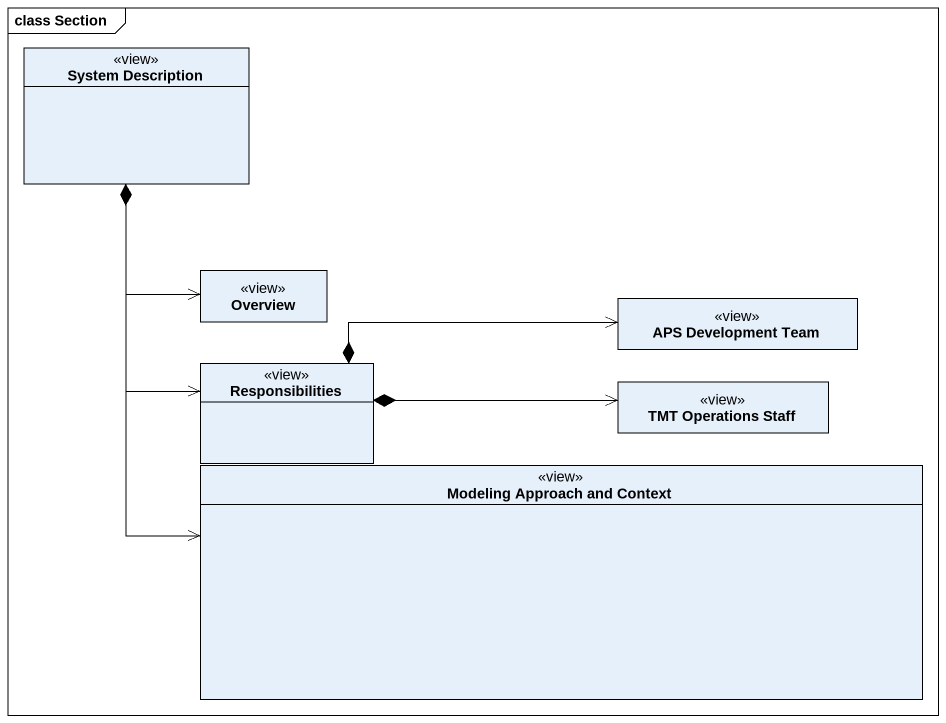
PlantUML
@startuml
mainframe class Section
hide circle
hide empty members
class "System Description" as System_Description <<view>>
class Overview <<view>>
class "APS Development Team" as APS_Development_Team <<view>>
class Responsibilities <<view>>
class "TMT Operations Staff" as TMT_Operations_Staff <<view>>
class "Modeling Approach and Context" as Modeling_Approach_and <<view>>
System_Description *--> Overview
System_Description *--> Responsibilities
System_Description *--> Modeling_Approach_and
Responsibilities *-right-> APS_Development_Team
Responsibilities *-right-> TMT_Operations_Staff
@enduml
